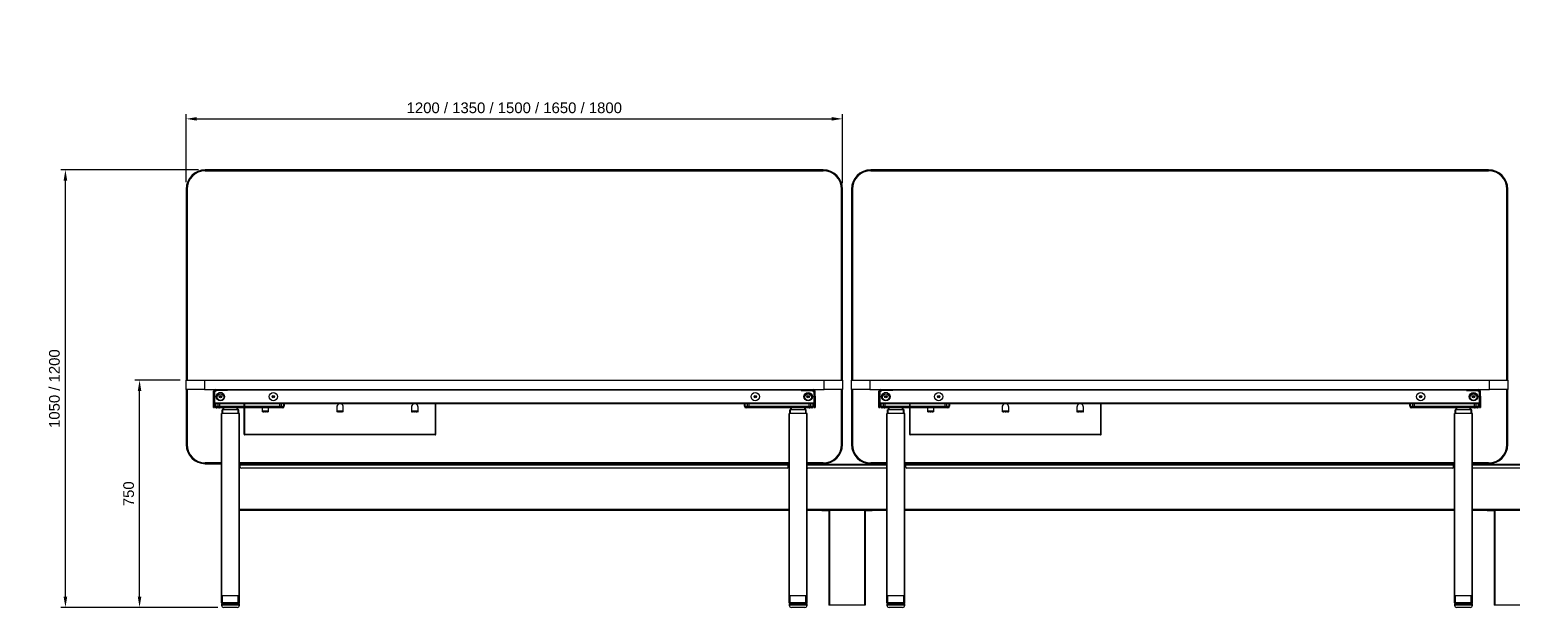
# Model space of a CAD drawing. Header units: millimetres. Extents: x -429 to 16771, y -1239 to 5751.
# Drawn here: x -429 to 3637, y 4166 to 5751 of the extents above; entities that cross this region are included whole.
import ezdxf

# ---------------------------------------------------------------- set-up
doc = ezdxf.new("R2010")
doc.units = ezdxf.units.MM
doc.header["$LTSCALE"] = 100
doc.styles.get("Standard").update_dxf_attribs({"font": 'arial.ttf'})
doc.dimstyles.new('CGJ', dxfattribs={"dimscale": 13, "dimtxt": 2.25, "dimasz": 2.25, "dimexe": 1, "dimexo": 1.25, "dimgap": 1.15, "dimtad": 1, "dimtoh": 1, "dimdec": 1, "dimdsep": 46, "dimtxsty": 'Standard', "dimcen": 0, "dimclrd": 2, "dimclre": 2, "dimclrt": 2, "dimadec": 0, "dimazin": 0, "dimtfac": 1, "dimtdec": 1, "dimtmove": 0, "dimatfit": 0, "dimfxl": 1, "dimtolj": 1, "dimtzin": 0, "dimlwe": -1, "dimarcsym": 2})

# ---------------------------------------------------------------- blocks, each defined once
blk = doc.blocks.new('*D62')
at = {"color": 2, "transparency": 16777216}
for p, q in [((0, 5332.7), (0, 5519.5)), ((1800, 5330.2), (1800, 5519.5))]:
    blk.add_line(p, q, dxfattribs=at)
at = {"color": 2, "lineweight": -2, "transparency": 16777216}
blk.add_line((29.2, 5506.5), (1770.7, 5506.5), dxfattribs=at)
at = {"color": 2, "transparency": 16777216}
for points in [[(29.2, 5511.4), (29.2, 5501.7), (0, 5506.5)], [(1770.7, 5511.4), (1770.7, 5501.7), (1800, 5506.5)]]:
    blk.add_solid(points, dxfattribs=at)
at = {"layer": 'Defpoints', "color": 0, "transparency": 16777216}
for p in [(1800, 5506.5), (0, 5316.5), (1800, 5314)]:
    blk.add_point(p, dxfattribs=at)
at = {"color": 2, "transparency": 16777216, "insert": (900, 5536.6), "char_height": 29.25, "attachment_point": 5}
blk.add_mtext('\\A1;1200 / 1350 / 1500 / 1650 / 1800', dxfattribs=at)
blk = doc.blocks.new('*D64')
at = {"color": 2, "transparency": 16777216}
for p, q in [((-16.3, 4789.5), (-140.8, 4789.5)), ((86.7, 4166.5), (-140.8, 4166.5))]:
    blk.add_line(p, q, dxfattribs=at)
at = {"color": 2, "lineweight": -2, "transparency": 16777216}
blk.add_line((-127.8, 4195.7), (-127.8, 4760.2), dxfattribs=at)
at = {"color": 2, "transparency": 16777216}
for points in [[(-132.7, 4760.2), (-123, 4760.2), (-127.8, 4789.5)], [(-132.7, 4195.7), (-123, 4195.7), (-127.8, 4166.5)]]:
    blk.add_solid(points, dxfattribs=at)
at = {"layer": 'Defpoints', "color": 0, "transparency": 16777216}
for p in [(-127.8, 4789.5), (0, 4789.5), (103, 4166.5)]:
    blk.add_point(p, dxfattribs=at)
at = {"color": 2, "transparency": 16777216, "insert": (-157.7, 4478), "char_height": 29.25, "attachment_point": 5, "rotation": 90}
blk.add_mtext('\\A1;750', dxfattribs=at)
blk = doc.blocks.new('*D67')
at = {"color": 2, "transparency": 16777216}
for p, q in [((33.7, 5366.5), (-344.2, 5366.5)), ((86.7, 4166.5), (-344.2, 4166.5))]:
    blk.add_line(p, q, dxfattribs=at)
at = {"color": 2, "lineweight": -2, "transparency": 16777216}
blk.add_line((-331.2, 4195.7), (-331.2, 5337.2), dxfattribs=at)
at = {"color": 2, "transparency": 16777216}
for points in [[(-336.1, 5337.2), (-326.3, 5337.2), (-331.2, 5366.5)], [(-336.1, 4195.7), (-326.3, 4195.7), (-331.2, 4166.5)]]:
    blk.add_solid(points, dxfattribs=at)
at = {"layer": 'Defpoints', "color": 0, "transparency": 16777216}
for p in [(-331.2, 5366.5), (50, 5366.5), (103, 4166.5)]:
    blk.add_point(p, dxfattribs=at)
at = {"color": 2, "transparency": 16777216, "insert": (-361.3, 4766.5), "char_height": 29.25, "attachment_point": 5, "rotation": 90}
blk.add_mtext('\\A1;1050 / 1200', dxfattribs=at)

msp = doc.modelspace()

# ---------------------------------------------------------------- linework, layer by layer
at = {"color": 7, "linetype": 'Continuous', "lineweight": -3}
for p, q in [((900, 5366.49), (52.5, 5366.49)), ((52.5, 5366.49), (52.5, 5365.42)), ((52.5, 5365.42), (52.5, 5364.99)), ((52.5, 5365.42), (900, 5365.42)), ((52.5, 5364.99), (52.5, 5364.69)), ((52.5, 5364.99), (900, 5364.99)), ((52.5, 5364.69), (900, 5364.69)), ((52.5, 5364.69), (52.5, 5364.49)), ((52.5, 5364.49), (900, 5364.49)), ((52.5, 5364.49), (52.5, 5364.34)), ((52.5, 5364.34), (900, 5364.34)), ((52.5, 5364.34), (52.5, 5363.99)), ((1747.5, 5363.99), (52.5, 5363.99)), ((1747.5, 5366.49), (900, 5366.49)), ((900, 5366.49), (900, 5365.42)), ((900, 5365.42), (900, 5364.99)), ((900, 5365.42), (1747.5, 5365.42)), ((900, 5364.99), (900, 5364.69)), ((900, 5364.99), (1747.5, 5364.99)), ((900, 5364.69), (1747.5, 5364.69)), ((900, 5364.69), (900, 5364.49)), ((900, 5364.49), (1747.5, 5364.49)), ((900, 5364.49), (900, 5364.34)), ((900, 5364.34), (1747.5, 5364.34)), ((900, 5364.34), (900, 5363.99)), ((1747.5, 5366.49), (1747.5, 5365.42)), ((1747.5, 5365.42), (1747.5, 5364.99)), ((1747.5, 5364.99), (1747.5, 5364.69)), ((1747.5, 5364.69), (1747.5, 5364.49)), ((1747.5, 5364.49), (1747.5, 5364.34)), ((1747.5, 5364.34), (1747.5, 5363.99)), ((2725, 5366.49), (1877.5, 5366.49)), ((1877.5, 5366.49), (1877.5, 5365.42)), ((1877.5, 5365.42), (1877.5, 5364.99)), ((1877.5, 5365.42), (2725, 5365.42)), ((1877.5, 5364.99), (1877.5, 5364.69)), ((1877.5, 5364.99), (2725, 5364.99)), ((1877.5, 5364.69), (2725, 5364.69)), ((1877.5, 5364.69), (1877.5, 5364.49)), ((1877.5, 5364.49), (2725, 5364.49)), ((1877.5, 5364.49), (1877.5, 5364.34)), ((1877.5, 5364.34), (2725, 5364.34)), ((1877.5, 5364.34), (1877.5, 5363.99)), ((3572.5, 5363.99), (1877.5, 5363.99)), ((3572.5, 5366.49), (2725, 5366.49)), ((2725, 5366.49), (2725, 5365.42)), ((2725, 5365.42), (2725, 5364.99)), ((2725, 5365.42), (3572.5, 5365.42)), ((2725, 5364.99), (2725, 5364.69)), ((2725, 5364.99), (3572.5, 5364.99)), ((2725, 5364.69), (3572.5, 5364.69)), ((2725, 5364.69), (2725, 5364.49)), ((2725, 5364.49), (3572.5, 5364.49)), ((2725, 5364.49), (2725, 5364.34)), ((2725, 5364.34), (3572.5, 5364.34)), ((2725, 5364.34), (2725, 5363.99)), ((3572.5, 5366.49), (3572.5, 5365.42)), ((3572.5, 5365.42), (3572.5, 5364.99)), ((3572.5, 5364.99), (3572.5, 5364.69)), ((3572.5, 5364.69), (3572.5, 5364.49)), ((3572.5, 5364.49), (3572.5, 5364.34)), ((3572.5, 5364.34), (3572.5, 5363.99)), ((0, 5313.99), (0, 4789.49)), ((0, 5313.99), (1.07, 5313.99)), ((1.07, 5313.99), (1.5, 5313.99)), ((1.07, 4789.49), (1.07, 5313.99)), ((1.5, 5313.99), (1.8, 5313.99)), ((1.5, 4789.49), (1.5, 5313.99)), ((1.8, 5313.99), (2, 5313.99)), ((1.8, 4789.49), (1.8, 5313.99)), ((2, 4789.49), (2, 5313.99)), ((2, 5313.99), (2.15, 5313.99)), ((2.15, 4789.49), (2.15, 5313.99)), ((2.15, 5313.99), (2.5, 5313.99)), ((2.5, 5313.99), (2.5, 4789.49)), ((1797.5, 4789.49), (1797.5, 5313.99)), ((1797.85, 5313.99), (1797.5, 5313.99)), ((1798, 5313.99), (1797.85, 5313.99)), ((1797.85, 5313.99), (1797.85, 4789.49)), ((1798, 5313.99), (1798, 4789.49)), ((1798.2, 5313.99), (1798, 5313.99)), ((1798.5, 5313.99), (1798.2, 5313.99)), ((1798.2, 5313.99), (1798.2, 4789.49)), ((1798.92, 5313.99), (1798.5, 5313.99)), ((1798.5, 5313.99), (1798.5, 4789.49)), ((1798.92, 5313.99), (1798.92, 4789.49)), ((1800, 5313.99), (1798.92, 5313.99)), ((1800, 4789.49), (1800, 5313.99)), ((1825, 5313.99), (1825, 4789.49)), ((1825, 5313.99), (1826.07, 5313.99)), ((1826.07, 5313.99), (1826.5, 5313.99)), ((1826.07, 4789.49), (1826.07, 5313.99)), ((1826.5, 5313.99), (1826.8, 5313.99)), ((1826.5, 4789.49), (1826.5, 5313.99)), ((1826.8, 5313.99), (1827, 5313.99)), ((1826.8, 4789.49), (1826.8, 5313.99)), ((1827, 4789.49), (1827, 5313.99)), ((1827, 5313.99), (1827.15, 5313.99)), ((1827.15, 4789.49), (1827.15, 5313.99)), ((1827.15, 5313.99), (1827.5, 5313.99)), ((1827.5, 5313.99), (1827.5, 4789.49)), ((3622.5, 4789.49), (3622.5, 5313.99)), ((3622.85, 5313.99), (3622.5, 5313.99)), ((3622.85, 5313.99), (3622.85, 4789.49)), ((3623, 5313.99), (3622.85, 5313.99)), ((3623, 5313.99), (3623, 4789.49)), ((3623.2, 5313.99), (3623, 5313.99)), ((3623.5, 5313.99), (3623.2, 5313.99)), ((3623.2, 5313.99), (3623.2, 4789.49)), ((3623.92, 5313.99), (3623.5, 5313.99)), ((3623.5, 5313.99), (3623.5, 4789.49)), ((3623.92, 5313.99), (3623.92, 4789.49)), ((3625, 5313.99), (3623.92, 5313.99)), ((3625, 4789.49), (3625, 5313.99)), ((0, 4764.49), (0, 4789.49)), ((0, 4789.49), (50, 4789.49)), ((0, 4764.49), (0, 4612.99)), ((50, 4764.49), (0, 4764.49)), ((1.07, 4612.99), (1.07, 4764.49)), ((1.5, 4612.99), (1.5, 4764.49)), ((1.8, 4612.99), (1.8, 4764.49)), ((2, 4612.99), (2, 4764.49)), ((2.15, 4612.99), (2.15, 4764.49)), ((2.5, 4764.49), (2.5, 4612.99)), ((50, 4789.49), (50, 4764.49)), ((50, 4789.49), (1750, 4789.49)), ((50, 4764.49), (1750, 4764.49)), ((77.5, 4759.49), (75, 4759.49)), ((75, 4745.4), (75, 4759.49)), ((77.5, 4745.4), (77.5, 4759.49)), ((80.5, 4758.99), (77.5, 4758.99)), ((83, 4761.49), (78, 4756.49)), ((79, 4758.99), (79, 4761.49)), ((79, 4761.49), (80.46, 4761.49)), ((80, 4764.49), (80, 4761.99)), ((80, 4761.99), (103, 4761.99)), ((80.46, 4761.49), (83, 4761.49)), ((80.46, 4761.49), (80.46, 4758.99)), ((113, 4761.49), (83, 4761.49)), ((103, 4761.99), (103, 4764.49)), ((113, 4761.99), (103, 4761.99)), ((113, 4764.49), (113, 4761.99)), ((1687, 4761.99), (113, 4761.99)), ((113, 4761.99), (113, 4761.49)), ((1687, 4761.99), (1687, 4764.49)), ((1697, 4761.99), (1687, 4761.99)), ((1687, 4761.99), (1687, 4761.49)), ((1687, 4761.49), (1717, 4761.49)), ((1697, 4764.49), (1697, 4761.99)), ((1720, 4761.99), (1697, 4761.99)), ((1722, 4756.49), (1717, 4761.49)), ((1717, 4761.49), (1719.53, 4761.49)), ((1719.5, 4758.99), (1722.5, 4758.99)), ((1719.53, 4761.49), (1721, 4761.49)), ((1719.53, 4758.99), (1719.53, 4761.49)), ((1720, 4761.99), (1720, 4764.49)), ((1721, 4761.49), (1721, 4758.99)), ((1725, 4759.49), (1722.5, 4759.49)), ((1722.5, 4745.4), (1722.5, 4759.49)), ((1725, 4745.4), (1725, 4759.49)), ((1750, 4764.49), (1750, 4789.49)), ((1750, 4789.49), (1800, 4789.49)), ((1800, 4764.49), (1750, 4764.49)), ((1797.5, 4612.99), (1797.5, 4764.49)), ((1797.85, 4764.49), (1797.85, 4612.99)), ((1798, 4764.49), (1798, 4612.99)), ((1798.2, 4764.49), (1798.2, 4612.99)), ((1798.5, 4764.49), (1798.5, 4612.99)), ((1798.92, 4764.49), (1798.92, 4612.99)), ((1800, 4789.49), (1800, 4764.49)), ((1800, 4612.99), (1800, 4764.49)), ((1825, 4764.49), (1825, 4789.49)), ((1825, 4789.49), (1875, 4789.49)), ((1825, 4764.49), (1825, 4612.99)), ((1875, 4764.49), (1825, 4764.49)), ((1826.07, 4612.99), (1826.07, 4764.49)), ((1826.5, 4612.99), (1826.5, 4764.49)), ((1826.8, 4612.99), (1826.8, 4764.49)), ((1827, 4612.99), (1827, 4764.49)), ((1827.15, 4612.99), (1827.15, 4764.49)), ((1827.5, 4764.49), (1827.5, 4612.99)), ((1875, 4789.49), (1875, 4764.49)), ((1875, 4789.49), (3575, 4789.49)), ((1875, 4764.49), (3575, 4764.49)), ((1902.5, 4759.49), (1900, 4759.49)), ((1900, 4745.4), (1900, 4759.49)), ((1902.5, 4745.4), (1902.5, 4759.49)), ((1905.5, 4758.99), (1902.5, 4758.99)), ((1908, 4761.49), (1903, 4756.49)), ((1904, 4758.99), (1904, 4761.49)), ((1904, 4761.49), (1905.46, 4761.49)), ((1905, 4764.49), (1905, 4761.99)), ((1905, 4761.99), (1928, 4761.99)), ((1905.46, 4761.49), (1908, 4761.49)), ((1905.46, 4761.49), (1905.46, 4758.99)), ((1938, 4761.49), (1908, 4761.49)), ((1928, 4761.99), (1928, 4764.49)), ((1938, 4761.99), (1928, 4761.99)), ((1938, 4764.49), (1938, 4761.99)), ((1938, 4761.99), (1938, 4761.49)), ((3512, 4761.99), (1938, 4761.99)), ((3512, 4761.99), (3512, 4764.49)), ((3522, 4761.99), (3512, 4761.99)), ((3512, 4761.99), (3512, 4761.49)), ((3512, 4761.49), (3542, 4761.49)), ((3522, 4764.49), (3522, 4761.99)), ((3545, 4761.99), (3522, 4761.99)), ((3547, 4756.49), (3542, 4761.49)), ((3542, 4761.49), (3544.53, 4761.49)), ((3544.5, 4758.99), (3547.5, 4758.99)), ((3544.53, 4761.49), (3546, 4761.49)), ((3544.53, 4758.99), (3544.53, 4761.49)), ((3545, 4761.99), (3545, 4764.49)), ((3546, 4761.49), (3546, 4758.99)), ((3550, 4759.49), (3547.5, 4759.49)), ((3547.5, 4745.4), (3547.5, 4759.49)), ((3550, 4745.4), (3550, 4759.49)), ((3575, 4764.49), (3575, 4789.49)), ((3575, 4789.49), (3625, 4789.49)), ((3625, 4764.49), (3575, 4764.49)), ((3622.5, 4612.99), (3622.5, 4764.49)), ((3622.85, 4764.49), (3622.85, 4612.99)), ((3623, 4764.49), (3623, 4612.99)), ((3623.2, 4764.49), (3623.2, 4612.99)), ((3623.5, 4764.49), (3623.5, 4612.99)), ((3623.92, 4764.49), (3623.92, 4612.99)), ((3625, 4789.49), (3625, 4764.49)), ((3625, 4612.99), (3625, 4764.49)), ((75, 4745.4), (77.5, 4745.4)), ((75, 4735.47), (75, 4745.4)), ((77.5, 4735.47), (75, 4735.47)), ((75, 4714.56), (75, 4735.47)), ((78, 4754.99), (77.5, 4754.99)), ((77.5, 4745.4), (77.5, 4735.47)), ((77.5, 4735.47), (77.5, 4714.56)), ((78, 4730.99), (77.5, 4730.99)), ((78, 4726.99), (77.5, 4726.99)), ((78, 4756.49), (78, 4726.99)), ((1722, 4726.99), (78, 4726.99)), ((78, 4726.99), (78, 4724.49)), ((1722, 4724.49), (78, 4724.49)), ((79, 4718.49), (79, 4724.49)), ((79, 4718.49), (80.46, 4718.49)), ((80.46, 4724.49), (80.46, 4718.49)), ((80.46, 4718.49), (87.53, 4718.49)), ((87.53, 4718.49), (87.53, 4724.49)), ((87.53, 4718.49), (91.07, 4718.49)), ((98.69, 4754.99), (89.31, 4754.99)), ((91.07, 4746.41), (91.07, 4742.58)), ((91.07, 4724.49), (91.07, 4718.49)), ((91.07, 4718.49), (256.93, 4718.49)), ((91.07, 4718.49), (91.07, 4713.49)), ((159.5, 4641.09), (159.5, 4724.49)), ((160.3, 4641.09), (160.3, 4724.49)), ((160.5, 4641.09), (160.5, 4724.49)), ((256.93, 4718.49), (256.93, 4724.49)), ((256.93, 4718.49), (260.46, 4718.49)), ((256.93, 4718.49), (256.93, 4713.49)), ((260.46, 4724.49), (260.46, 4718.49)), ((260.46, 4718.49), (267.53, 4718.49)), ((267.53, 4718.49), (267.53, 4724.49)), ((267.53, 4718.49), (269, 4718.49)), ((269, 4724.49), (269, 4718.49)), ((683.5, 4641.09), (683.5, 4724.49)), ((683.7, 4641.09), (683.7, 4724.49)), ((684.5, 4641.09), (684.5, 4724.49)), ((1531, 4718.49), (1531, 4724.49)), ((1531, 4718.49), (1532.46, 4718.49)), ((1532.46, 4724.49), (1532.46, 4718.49)), ((1532.46, 4718.49), (1539.53, 4718.49)), ((1539.53, 4718.49), (1539.53, 4724.49)), ((1539.53, 4718.49), (1543.07, 4718.49)), ((1543.07, 4724.49), (1543.07, 4718.49)), ((1543.07, 4713.49), (1543.07, 4718.49)), ((1543.07, 4718.49), (1708.93, 4718.49)), ((1701.31, 4754.99), (1710.69, 4754.99)), ((1708.93, 4742.58), (1708.93, 4746.41)), ((1708.93, 4718.49), (1708.93, 4724.49)), ((1708.93, 4718.49), (1712.46, 4718.49)), ((1708.93, 4713.49), (1708.93, 4718.49)), ((1712.46, 4724.49), (1712.46, 4718.49)), ((1712.46, 4718.49), (1719.53, 4718.49)), ((1719.53, 4718.49), (1719.53, 4724.49)), ((1719.53, 4718.49), (1721, 4718.49)), ((1721, 4724.49), (1721, 4718.49)), ((1722, 4756.49), (1722, 4726.99)), ((1722, 4754.99), (1722.5, 4754.99)), ((1722, 4730.99), (1722.5, 4730.99)), ((1722, 4726.99), (1722.5, 4726.99)), ((1722, 4726.99), (1722, 4724.49)), ((1722.5, 4745.4), (1725, 4745.4)), ((1722.5, 4735.47), (1722.5, 4745.4)), ((1725, 4735.47), (1722.5, 4735.47)), ((1722.5, 4714.56), (1722.5, 4735.47)), ((1725, 4745.4), (1725, 4735.47)), ((1725, 4735.47), (1725, 4714.56)), ((1900, 4745.4), (1902.5, 4745.4)), ((1900, 4735.47), (1900, 4745.4)), ((1902.5, 4735.47), (1900, 4735.47)), ((1900, 4714.56), (1900, 4735.47)), ((1903, 4754.99), (1902.5, 4754.99)), ((1902.5, 4745.4), (1902.5, 4735.47)), ((1902.5, 4735.47), (1902.5, 4714.56)), ((1903, 4730.99), (1902.5, 4730.99)), ((1903, 4726.99), (1902.5, 4726.99)), ((1903, 4756.49), (1903, 4726.99)), ((3547, 4726.99), (1903, 4726.99)), ((1903, 4726.99), (1903, 4724.49)), ((3547, 4724.49), (1903, 4724.49)), ((1904, 4718.49), (1904, 4724.49)), ((1904, 4718.49), (1905.46, 4718.49)), ((1905.46, 4724.49), (1905.46, 4718.49)), ((1905.46, 4718.49), (1912.53, 4718.49)), ((1912.53, 4718.49), (1912.53, 4724.49)), ((1912.53, 4718.49), (1916.07, 4718.49)), ((1923.69, 4754.99), (1914.31, 4754.99)), ((1916.07, 4746.41), (1916.07, 4742.58)), ((1916.07, 4724.49), (1916.07, 4718.49)), ((1916.07, 4718.49), (2081.93, 4718.49)), ((1916.07, 4718.49), (1916.07, 4713.49)), ((1984.5, 4641.09), (1984.5, 4724.49)), ((1985.3, 4641.09), (1985.3, 4724.49)), ((1985.5, 4641.09), (1985.5, 4724.49)), ((2081.93, 4718.49), (2081.93, 4724.49)), ((2081.93, 4718.49), (2085.46, 4718.49)), ((2081.93, 4718.49), (2081.93, 4713.49)), ((2085.46, 4724.49), (2085.46, 4718.49)), ((2085.46, 4718.49), (2092.53, 4718.49)), ((2092.53, 4718.49), (2092.53, 4724.49)), ((2092.53, 4718.49), (2094, 4718.49)), ((2094, 4724.49), (2094, 4718.49)), ((2508.5, 4641.09), (2508.5, 4724.49)), ((2508.7, 4641.09), (2508.7, 4724.49)), ((2509.5, 4641.09), (2509.5, 4724.49)), ((3356, 4718.49), (3356, 4724.49)), ((3356, 4718.49), (3357.46, 4718.49)), ((3357.46, 4724.49), (3357.46, 4718.49)), ((3357.46, 4718.49), (3364.53, 4718.49)), ((3364.53, 4718.49), (3364.53, 4724.49)), ((3364.53, 4718.49), (3368.07, 4718.49)), ((3368.07, 4724.49), (3368.07, 4718.49)), ((3368.07, 4713.49), (3368.07, 4718.49)), ((3368.07, 4718.49), (3533.93, 4718.49)), ((3526.31, 4754.99), (3535.69, 4754.99)), ((3533.93, 4742.58), (3533.93, 4746.41)), ((3533.93, 4718.49), (3533.93, 4724.49)), ((3533.93, 4718.49), (3537.46, 4718.49)), ((3533.93, 4713.49), (3533.93, 4718.49)), ((3537.46, 4724.49), (3537.46, 4718.49)), ((3537.46, 4718.49), (3544.53, 4718.49)), ((3544.53, 4718.49), (3544.53, 4724.49)), ((3544.53, 4718.49), (3546, 4718.49)), ((3546, 4724.49), (3546, 4718.49)), ((3547, 4756.49), (3547, 4726.99)), ((3547, 4754.99), (3547.5, 4754.99)), ((3547, 4730.99), (3547.5, 4730.99)), ((3547, 4726.99), (3547.5, 4726.99)), ((3547, 4726.99), (3547, 4724.49)), ((3547.5, 4745.4), (3550, 4745.4)), ((3547.5, 4735.47), (3547.5, 4745.4)), ((3550, 4735.47), (3547.5, 4735.47)), ((3547.5, 4714.56), (3547.5, 4735.47)), ((3550, 4745.4), (3550, 4735.47)), ((3550, 4735.47), (3550, 4714.56)), ((75, 4714.56), (77.5, 4714.56)), ((75, 4714.49), (75, 4714.56)), ((77.5, 4714.49), (75, 4714.49)), ((77.5, 4714.56), (77.5, 4714.49)), ((91.07, 4713.49), (84, 4713.49)), ((256.93, 4713.49), (91.07, 4713.49)), ((96.5, 4198.49), (96.5, 4698.49)), ((98, 4698.49), (96.5, 4698.49)), ((98, 4198.49), (98, 4698.49)), ((145, 4698.49), (98, 4698.49)), ((99, 4698.49), (99, 4708.49)), ((100.5, 4708.49), (99, 4708.49)), ((100.5, 4698.49), (100.5, 4708.49)), ((142.5, 4708.49), (100.5, 4708.49)), ((101.5, 4708.49), (101.5, 4713.49)), ((103, 4708.49), (103, 4713.49)), ((140, 4708.49), (140, 4713.49)), ((141.5, 4708.49), (141.5, 4713.49)), ((142.5, 4698.49), (142.5, 4708.49)), ((144, 4708.49), (142.5, 4708.49)), ((144, 4698.49), (144, 4708.49)), ((145, 4198.49), (145, 4698.49)), ((146.5, 4698.49), (145, 4698.49)), ((146.5, 4198.49), (146.5, 4698.49)), ((208, 4713.49), (208, 4702.99)), ((208, 4705.59), (226, 4705.59)), ((208, 4704.59), (208.5, 4704.59)), ((208, 4702.99), (208.5, 4702.99)), ((211, 4704.59), (208.5, 4704.59)), ((208.5, 4704.59), (208.5, 4702.99)), ((211, 4702.99), (208.5, 4702.99)), ((211, 4702.99), (211, 4704.59)), ((213, 4704.59), (211, 4704.59)), ((211, 4703.79), (213, 4703.79)), ((211, 4702.99), (213, 4702.99)), ((213, 4704.59), (213, 4702.99)), ((216, 4704.59), (213, 4704.59)), ((216, 4702.99), (213, 4702.99)), ((216, 4702.99), (216, 4704.59)), ((218, 4704.59), (216, 4704.59)), ((216, 4703.79), (218, 4703.79)), ((216, 4702.99), (218, 4702.99)), ((218, 4704.59), (218, 4702.99)), ((221, 4704.59), (218, 4704.59)), ((221, 4702.99), (218, 4702.99)), ((221, 4702.99), (221, 4704.59)), ((223, 4704.59), (221, 4704.59)), ((221, 4703.79), (223, 4703.79)), ((221, 4702.99), (223, 4702.99)), ((225.5, 4704.59), (223, 4704.59)), ((223, 4704.59), (223, 4702.99)), ((225.5, 4702.99), (223, 4702.99)), ((225.5, 4704.59), (226, 4704.59)), ((225.5, 4702.99), (225.5, 4704.59)), ((225.5, 4702.99), (226, 4702.99)), ((226, 4702.99), (226, 4713.49)), ((264, 4713.49), (256.93, 4713.49)), ((413, 4715.99), (413, 4702.99)), ((413, 4705.59), (431, 4705.59)), ((413, 4704.59), (413.5, 4704.59)), ((413, 4702.99), (413.5, 4702.99)), ((416, 4704.59), (413.5, 4704.59)), ((413.5, 4704.59), (413.5, 4702.99)), ((416, 4702.99), (413.5, 4702.99)), ((416, 4702.99), (416, 4704.59)), ((418, 4704.59), (416, 4704.59)), ((416, 4703.79), (418, 4703.79)), ((416, 4702.99), (418, 4702.99)), ((418, 4704.59), (418, 4702.99)), ((421, 4704.59), (418, 4704.59)), ((421, 4702.99), (418, 4702.99)), ((421, 4702.99), (421, 4704.59)), ((423, 4704.59), (421, 4704.59)), ((421, 4703.79), (423, 4703.79)), ((421, 4702.99), (423, 4702.99)), ((423, 4704.59), (423, 4702.99)), ((426, 4704.59), (423, 4704.59)), ((426, 4702.99), (423, 4702.99)), ((426, 4702.99), (426, 4704.59)), ((428, 4704.59), (426, 4704.59)), ((426, 4703.79), (428, 4703.79)), ((426, 4702.99), (428, 4702.99)), ((428, 4704.59), (428, 4702.99)), ((430.5, 4704.59), (428, 4704.59)), ((430.5, 4702.99), (428, 4702.99)), ((430.5, 4704.59), (431, 4704.59)), ((430.5, 4702.99), (430.5, 4704.59)), ((430.5, 4702.99), (431, 4702.99)), ((431, 4702.99), (431, 4715.99)), ((618, 4715.99), (618, 4702.99)), ((618, 4705.59), (636, 4705.59)), ((618, 4704.59), (618.5, 4704.59)), ((618, 4702.99), (618.5, 4702.99)), ((621, 4704.59), (618.5, 4704.59)), ((618.5, 4704.59), (618.5, 4702.99)), ((621, 4702.99), (618.5, 4702.99)), ((621, 4702.99), (621, 4704.59)), ((623, 4704.59), (621, 4704.59)), ((621, 4703.79), (623, 4703.79)), ((621, 4702.99), (623, 4702.99)), ((623, 4704.59), (623, 4702.99)), ((626, 4704.59), (623, 4704.59)), ((626, 4702.99), (623, 4702.99)), ((626, 4702.99), (626, 4704.59)), ((628, 4704.59), (626, 4704.59)), ((626, 4703.79), (628, 4703.79)), ((626, 4702.99), (628, 4702.99)), ((628, 4704.59), (628, 4702.99)), ((631, 4704.59), (628, 4704.59)), ((631, 4702.99), (628, 4702.99)), ((631, 4702.99), (631, 4704.59)), ((633, 4704.59), (631, 4704.59)), ((631, 4703.79), (633, 4703.79)), ((631, 4702.99), (633, 4702.99)), ((633, 4704.59), (633, 4702.99)), ((635.5, 4704.59), (633, 4704.59)), ((635.5, 4702.99), (633, 4702.99)), ((635.5, 4704.59), (636, 4704.59)), ((635.5, 4702.99), (635.5, 4704.59)), ((635.5, 4702.99), (636, 4702.99)), ((636, 4702.99), (636, 4715.99)), ((1543.07, 4713.49), (1536, 4713.49)), ((1708.93, 4713.49), (1543.07, 4713.49)), ((1653.5, 4198.49), (1653.5, 4698.49)), ((1655, 4698.49), (1653.5, 4698.49)), ((1655, 4198.49), (1655, 4698.49)), ((1702, 4698.49), (1655, 4698.49)), ((1656, 4698.49), (1656, 4708.49)), ((1657.5, 4708.49), (1656, 4708.49)), ((1657.5, 4698.49), (1657.5, 4708.49)), ((1699.5, 4708.49), (1657.5, 4708.49)), ((1658.5, 4708.49), (1658.5, 4713.49)), ((1660, 4708.49), (1660, 4713.49)), ((1697, 4708.49), (1697, 4713.49)), ((1698.5, 4708.49), (1698.5, 4713.49)), ((1699.5, 4698.49), (1699.5, 4708.49)), ((1701, 4708.49), (1699.5, 4708.49)), ((1701, 4698.49), (1701, 4708.49)), ((1702, 4198.49), (1702, 4698.49)), ((1703.5, 4698.49), (1702, 4698.49)), ((1703.5, 4198.49), (1703.5, 4698.49)), ((1716, 4713.49), (1708.93, 4713.49)), ((1722.5, 4714.56), (1725, 4714.56)), ((1722.5, 4714.49), (1722.5, 4714.56)), ((1725, 4714.49), (1722.5, 4714.49)), ((1725, 4714.56), (1725, 4714.49)), ((1900, 4714.56), (1902.5, 4714.56)), ((1900, 4714.49), (1900, 4714.56)), ((1902.5, 4714.49), (1900, 4714.49)), ((1902.5, 4714.56), (1902.5, 4714.49)), ((1916.07, 4713.49), (1909, 4713.49)), ((2081.93, 4713.49), (1916.07, 4713.49)), ((1921.5, 4198.49), (1921.5, 4698.49)), ((1923, 4698.49), (1921.5, 4698.49)), ((1923, 4198.49), (1923, 4698.49)), ((1970, 4698.49), (1923, 4698.49)), ((1924, 4698.49), (1924, 4708.49)), ((1925.5, 4708.49), (1924, 4708.49)), ((1925.5, 4698.49), (1925.5, 4708.49)), ((1967.5, 4708.49), (1925.5, 4708.49)), ((1926.5, 4708.49), (1926.5, 4713.49)), ((1928, 4708.49), (1928, 4713.49)), ((1965, 4708.49), (1965, 4713.49)), ((1966.5, 4708.49), (1966.5, 4713.49)), ((1967.5, 4698.49), (1967.5, 4708.49)), ((1969, 4708.49), (1967.5, 4708.49)), ((1969, 4698.49), (1969, 4708.49)), ((1970, 4198.49), (1970, 4698.49)), ((1971.5, 4698.49), (1970, 4698.49)), ((1971.5, 4198.49), (1971.5, 4698.49)), ((2033, 4713.49), (2033, 4702.99)), ((2033, 4705.59), (2051, 4705.59)), ((2033, 4704.59), (2033.5, 4704.59)), ((2033, 4702.99), (2033.5, 4702.99)), ((2036, 4704.59), (2033.5, 4704.59)), ((2033.5, 4704.59), (2033.5, 4702.99)), ((2036, 4702.99), (2033.5, 4702.99)), ((2036, 4702.99), (2036, 4704.59)), ((2038, 4704.59), (2036, 4704.59)), ((2036, 4703.79), (2038, 4703.79)), ((2036, 4702.99), (2038, 4702.99)), ((2038, 4704.59), (2038, 4702.99)), ((2041, 4704.59), (2038, 4704.59)), ((2041, 4702.99), (2038, 4702.99)), ((2041, 4702.99), (2041, 4704.59)), ((2043, 4704.59), (2041, 4704.59)), ((2041, 4703.79), (2043, 4703.79)), ((2041, 4702.99), (2043, 4702.99)), ((2046, 4704.59), (2043, 4704.59)), ((2043, 4704.59), (2043, 4702.99)), ((2046, 4702.99), (2043, 4702.99)), ((2046, 4702.99), (2046, 4704.59)), ((2048, 4704.59), (2046, 4704.59)), ((2046, 4703.79), (2048, 4703.79)), ((2046, 4702.99), (2048, 4702.99)), ((2048, 4704.59), (2048, 4702.99)), ((2050.5, 4704.59), (2048, 4704.59)), ((2050.5, 4702.99), (2048, 4702.99)), ((2050.5, 4704.59), (2051, 4704.59)), ((2050.5, 4702.99), (2050.5, 4704.59)), ((2050.5, 4702.99), (2051, 4702.99)), ((2051, 4702.99), (2051, 4713.49)), ((2089, 4713.49), (2081.93, 4713.49)), ((2238, 4715.99), (2238, 4702.99)), ((2238, 4705.59), (2256, 4705.59)), ((2238, 4704.59), (2238.5, 4704.59)), ((2238, 4702.99), (2238.5, 4702.99)), ((2241, 4704.59), (2238.5, 4704.59)), ((2238.5, 4704.59), (2238.5, 4702.99)), ((2241, 4702.99), (2238.5, 4702.99)), ((2241, 4702.99), (2241, 4704.59)), ((2243, 4704.59), (2241, 4704.59)), ((2241, 4703.79), (2243, 4703.79)), ((2241, 4702.99), (2243, 4702.99)), ((2246, 4704.59), (2243, 4704.59)), ((2243, 4704.59), (2243, 4702.99)), ((2246, 4702.99), (2243, 4702.99)), ((2246, 4702.99), (2246, 4704.59)), ((2248, 4704.59), (2246, 4704.59)), ((2246, 4703.79), (2248, 4703.79)), ((2246, 4702.99), (2248, 4702.99)), ((2248, 4704.59), (2248, 4702.99)), ((2251, 4704.59), (2248, 4704.59)), ((2251, 4702.99), (2248, 4702.99)), ((2251, 4702.99), (2251, 4704.59)), ((2253, 4704.59), (2251, 4704.59)), ((2251, 4703.79), (2253, 4703.79)), ((2251, 4702.99), (2253, 4702.99)), ((2253, 4704.59), (2253, 4702.99)), ((2255.5, 4704.59), (2253, 4704.59)), ((2255.5, 4702.99), (2253, 4702.99)), ((2255.5, 4704.59), (2256, 4704.59)), ((2255.5, 4702.99), (2255.5, 4704.59)), ((2255.5, 4702.99), (2256, 4702.99)), ((2256, 4702.99), (2256, 4715.99)), ((2443, 4715.99), (2443, 4702.99)), ((2443, 4705.59), (2461, 4705.59)), ((2443, 4704.59), (2443.5, 4704.59)), ((2443, 4702.99), (2443.5, 4702.99)), ((2446, 4704.59), (2443.5, 4704.59)), ((2443.5, 4704.59), (2443.5, 4702.99)), ((2446, 4702.99), (2443.5, 4702.99)), ((2446, 4702.99), (2446, 4704.59)), ((2448, 4704.59), (2446, 4704.59)), ((2446, 4703.79), (2448, 4703.79)), ((2446, 4702.99), (2448, 4702.99)), ((2451, 4704.59), (2448, 4704.59)), ((2448, 4704.59), (2448, 4702.99)), ((2451, 4702.99), (2448, 4702.99)), ((2451, 4702.99), (2451, 4704.59)), ((2453, 4704.59), (2451, 4704.59)), ((2451, 4703.79), (2453, 4703.79)), ((2451, 4702.99), (2453, 4702.99)), ((2453, 4704.59), (2453, 4702.99)), ((2456, 4704.59), (2453, 4704.59)), ((2456, 4702.99), (2453, 4702.99)), ((2456, 4702.99), (2456, 4704.59)), ((2458, 4704.59), (2456, 4704.59)), ((2456, 4703.79), (2458, 4703.79)), ((2456, 4702.99), (2458, 4702.99)), ((2460.5, 4704.59), (2458, 4704.59)), ((2458, 4704.59), (2458, 4702.99)), ((2460.5, 4702.99), (2458, 4702.99)), ((2460.5, 4704.59), (2461, 4704.59)), ((2460.5, 4702.99), (2460.5, 4704.59)), ((2460.5, 4702.99), (2461, 4702.99)), ((2461, 4702.99), (2461, 4715.99)), ((3368.07, 4713.49), (3361, 4713.49)), ((3533.93, 4713.49), (3368.07, 4713.49)), ((3478.5, 4198.49), (3478.5, 4698.49)), ((3480, 4698.49), (3478.5, 4698.49)), ((3480, 4198.49), (3480, 4698.49)), ((3527, 4698.49), (3480, 4698.49)), ((3481, 4698.49), (3481, 4708.49)), ((3482.5, 4708.49), (3481, 4708.49)), ((3482.5, 4698.49), (3482.5, 4708.49)), ((3524.5, 4708.49), (3482.5, 4708.49)), ((3483.5, 4708.49), (3483.5, 4713.49)), ((3485, 4708.49), (3485, 4713.49)), ((3522, 4708.49), (3522, 4713.49)), ((3523.5, 4708.49), (3523.5, 4713.49)), ((3524.5, 4698.49), (3524.5, 4708.49)), ((3526, 4708.49), (3524.5, 4708.49)), ((3526, 4698.49), (3526, 4708.49)), ((3527, 4198.49), (3527, 4698.49)), ((3528.5, 4698.49), (3527, 4698.49)), ((3528.5, 4198.49), (3528.5, 4698.49)), ((3541, 4713.49), (3533.93, 4713.49)), ((3547.5, 4714.56), (3550, 4714.56)), ((3547.5, 4714.49), (3547.5, 4714.56)), ((3550, 4714.49), (3547.5, 4714.49)), ((3550, 4714.56), (3550, 4714.49)), ((159.5, 4641.09), (160.3, 4641.09)), ((161.1, 4641.09), (160.5, 4641.09)), ((161.1, 4641.09), (161.1, 4639.49)), ((682.9, 4641.09), (161.1, 4641.09)), ((682.9, 4639.49), (161.1, 4639.49)), ((682.9, 4639.49), (682.9, 4641.09)), ((683.5, 4641.09), (682.9, 4641.09)), ((684.5, 4641.09), (683.7, 4641.09)), ((1984.5, 4641.09), (1985.3, 4641.09)), ((1986.1, 4641.09), (1985.5, 4641.09)), ((2507.9, 4641.09), (1986.1, 4641.09)), ((1986.1, 4641.09), (1986.1, 4639.49)), ((2507.9, 4639.49), (1986.1, 4639.49)), ((2507.9, 4639.49), (2507.9, 4641.09)), ((2508.5, 4641.09), (2507.9, 4641.09)), ((2509.5, 4641.09), (2508.7, 4641.09)), ((0, 4612.99), (1.07, 4612.99)), ((1.07, 4612.99), (1.5, 4612.99)), ((1.5, 4612.99), (1.8, 4612.99)), ((1.8, 4612.99), (2, 4612.99)), ((2, 4612.99), (2.15, 4612.99)), ((2.15, 4612.99), (2.5, 4612.99)), ((1797.85, 4612.99), (1797.5, 4612.99)), ((1798, 4612.99), (1797.85, 4612.99)), ((1798.2, 4612.99), (1798, 4612.99)), ((1798.5, 4612.99), (1798.2, 4612.99)), ((1798.92, 4612.99), (1798.5, 4612.99)), ((1800, 4612.99), (1798.92, 4612.99)), ((1825, 4612.99), (1826.07, 4612.99)), ((1826.07, 4612.99), (1826.5, 4612.99)), ((1826.5, 4612.99), (1826.8, 4612.99)), ((1826.8, 4612.99), (1827, 4612.99)), ((1827, 4612.99), (1827.15, 4612.99)), ((1827.15, 4612.99), (1827.5, 4612.99)), ((3622.85, 4612.99), (3622.5, 4612.99)), ((3623, 4612.99), (3622.85, 4612.99)), ((3623.2, 4612.99), (3623, 4612.99)), ((3623.5, 4612.99), (3623.2, 4612.99)), ((3623.92, 4612.99), (3623.5, 4612.99)), ((3625, 4612.99), (3623.92, 4612.99)), ((52.5, 4562.99), (96.5, 4562.99)), ((52.5, 4562.64), (52.5, 4562.99)), ((96.5, 4562.64), (52.5, 4562.64)), ((52.5, 4562.49), (52.5, 4562.64)), ((96.5, 4562.49), (52.5, 4562.49)), ((52.5, 4562.29), (52.5, 4562.49)), ((52.5, 4561.99), (52.5, 4562.29)), ((96.5, 4562.29), (52.5, 4562.29)), ((52.5, 4561.57), (52.5, 4561.99)), ((96.5, 4561.99), (52.5, 4561.99)), ((96.5, 4561.57), (52.5, 4561.57)), ((52.5, 4560.49), (52.5, 4561.57)), ((52.5, 4560.49), (96.5, 4560.49)), ((146.5, 4562.99), (1653.5, 4562.99)), ((1653.5, 4562.64), (146.5, 4562.64)), ((1653.5, 4562.49), (146.5, 4562.49)), ((1653.5, 4562.29), (146.5, 4562.29)), ((1653.5, 4561.99), (146.5, 4561.99)), ((1653.5, 4561.57), (146.5, 4561.57)), ((146.5, 4560.49), (1653.5, 4560.49)), ((148.5, 4557.49), (146.5, 4557.49)), ((148.5, 4555.49), (146.5, 4555.49)), ((1651.5, 4558.49), (148.5, 4558.49)), ((148.5, 4556.49), (148.5, 4558.49)), ((148.5, 4551.49), (148.5, 4556.49)), ((1651.5, 4556.49), (148.5, 4556.49)), ((1651.5, 4556.49), (1651.5, 4558.49)), ((1653.5, 4557.49), (1651.5, 4557.49)), ((1651.5, 4551.49), (1651.5, 4556.49)), ((1653.5, 4555.49), (1651.5, 4555.49)), ((1703.5, 4562.99), (1747.5, 4562.99)), ((1747.5, 4562.64), (1703.5, 4562.64)), ((1747.5, 4562.49), (1703.5, 4562.49)), ((1747.5, 4562.29), (1703.5, 4562.29)), ((1747.5, 4561.99), (1703.5, 4561.99)), ((1747.5, 4561.57), (1703.5, 4561.57)), ((1703.5, 4560.49), (1747.5, 4560.49)), ((1921.5, 4558.49), (1703.5, 4558.49)), ((1921.5, 4556.49), (1703.5, 4556.49)), ((1747.5, 4562.64), (1747.5, 4562.99)), ((1747.5, 4562.49), (1747.5, 4562.64)), ((1747.5, 4562.29), (1747.5, 4562.49)), ((1747.5, 4561.99), (1747.5, 4562.29)), ((1747.5, 4561.57), (1747.5, 4561.99)), ((1747.5, 4560.49), (1747.5, 4561.57)), ((1877.5, 4562.99), (1921.5, 4562.99)), ((1877.5, 4562.64), (1877.5, 4562.99)), ((1877.5, 4562.49), (1877.5, 4562.64)), ((1921.5, 4562.64), (1877.5, 4562.64)), ((1921.5, 4562.49), (1877.5, 4562.49)), ((1877.5, 4562.29), (1877.5, 4562.49)), ((1877.5, 4561.99), (1877.5, 4562.29)), ((1921.5, 4562.29), (1877.5, 4562.29)), ((1877.5, 4561.57), (1877.5, 4561.99)), ((1921.5, 4561.99), (1877.5, 4561.99)), ((1921.5, 4561.57), (1877.5, 4561.57)), ((1877.5, 4560.49), (1877.5, 4561.57)), ((1877.5, 4560.49), (1921.5, 4560.49)), ((1971.5, 4562.99), (3478.5, 4562.99)), ((3478.5, 4562.64), (1971.5, 4562.64)), ((3478.5, 4562.49), (1971.5, 4562.49)), ((3478.5, 4562.29), (1971.5, 4562.29)), ((3478.5, 4561.99), (1971.5, 4561.99)), ((3478.5, 4561.57), (1971.5, 4561.57)), ((1971.5, 4560.49), (3478.5, 4560.49)), ((1973.5, 4557.49), (1971.5, 4557.49)), ((1973.5, 4555.49), (1971.5, 4555.49)), ((3476.5, 4558.49), (1973.5, 4558.49)), ((1973.5, 4556.49), (1973.5, 4558.49)), ((3476.5, 4556.49), (1973.5, 4556.49)), ((1973.5, 4551.49), (1973.5, 4556.49)), ((3476.5, 4556.49), (3476.5, 4558.49)), ((3478.5, 4557.49), (3476.5, 4557.49)), ((3476.5, 4551.49), (3476.5, 4556.49)), ((3478.5, 4555.49), (3476.5, 4555.49)), ((3528.5, 4562.99), (3572.5, 4562.99)), ((3572.5, 4562.64), (3528.5, 4562.64)), ((3572.5, 4562.49), (3528.5, 4562.49)), ((3572.5, 4562.29), (3528.5, 4562.29)), ((3572.5, 4561.99), (3528.5, 4561.99)), ((3572.5, 4561.57), (3528.5, 4561.57)), ((3528.5, 4560.49), (3572.5, 4560.49)), ((3746.5, 4558.49), (3528.5, 4558.49)), ((3746.5, 4556.49), (3528.5, 4556.49)), ((3572.5, 4562.64), (3572.5, 4562.99)), ((3572.5, 4562.49), (3572.5, 4562.64)), ((3572.5, 4562.29), (3572.5, 4562.49)), ((3572.5, 4561.99), (3572.5, 4562.29)), ((3572.5, 4561.57), (3572.5, 4561.99)), ((3572.5, 4560.49), (3572.5, 4561.57)), ((1648.5, 4548.49), (151.5, 4548.49)), ((1920, 4548.49), (1705, 4548.49)), ((3473.5, 4548.49), (1976.5, 4548.49)), ((3745, 4548.49), (3530, 4548.49)), ((1653.5, 4434.49), (146.5, 4434.49)), ((1921.5, 4434.49), (1703.5, 4434.49)), ((3478.5, 4434.49), (1971.5, 4434.49)), ((3746.5, 4434.49), (3528.5, 4434.49)), ((1653.5, 4432.49), (146.5, 4432.49)), ((1921.5, 4432.49), (1703.5, 4432.49)), ((1743.3, 4431.69), (1743.3, 4432.49)), ((1746.3, 4431.69), (1743.3, 4431.69)), ((1746.3, 4432.49), (1746.3, 4431.69)), ((1761.7, 4431.69), (1746.3, 4431.69)), ((1761.7, 4431.69), (1761.7, 4432.49)), ((1762.5, 4430.89), (1762.5, 4172.49)), ((1764.1, 4430.89), (1762.5, 4430.89)), ((1764.1, 4432.49), (1764.1, 4430.89)), ((1764.1, 4430.89), (1764.1, 4172.49)), ((1860.9, 4432.49), (1860.9, 4430.89)), ((1860.9, 4430.89), (1860.9, 4172.49)), ((1862.5, 4430.89), (1860.9, 4430.89)), ((1862.5, 4430.89), (1862.5, 4172.49)), ((1863.3, 4431.69), (1863.3, 4432.49)), ((1878.7, 4431.69), (1863.3, 4431.69)), ((1878.7, 4431.69), (1878.7, 4432.49)), ((1881.7, 4431.69), (1878.7, 4431.69)), ((1881.7, 4432.49), (1881.7, 4431.69)), ((3478.5, 4432.49), (1971.5, 4432.49)), ((3746.5, 4432.49), (3528.5, 4432.49)), ((3568.3, 4431.69), (3568.3, 4432.49)), ((3571.3, 4431.69), (3568.3, 4431.69)), ((3571.3, 4432.49), (3571.3, 4431.69)), ((3586.7, 4431.69), (3571.3, 4431.69)), ((3586.7, 4431.69), (3586.7, 4432.49)), ((3587.5, 4430.89), (3587.5, 4172.49)), ((3589.1, 4430.89), (3587.5, 4430.89)), ((3589.1, 4432.49), (3589.1, 4430.89)), ((3589.1, 4430.89), (3589.1, 4172.49)), ((96.5, 4178.49), (96.5, 4198.49)), ((98, 4198.49), (96.5, 4198.49)), ((145, 4198.49), (98, 4198.49)), ((100, 4178.49), (100, 4198.49)), ((143, 4198.49), (100, 4198.49)), ((143, 4178.49), (143, 4198.49)), ((146.5, 4198.49), (145, 4198.49)), ((146.5, 4178.49), (146.5, 4198.49)), ((1655, 4198.49), (1653.5, 4198.49)), ((1653.5, 4178.49), (1653.5, 4198.49)), ((1702, 4198.49), (1655, 4198.49)), ((1657, 4178.49), (1657, 4198.49)), ((1700, 4198.49), (1657, 4198.49)), ((1700, 4178.49), (1700, 4198.49)), ((1703.5, 4198.49), (1702, 4198.49)), ((1703.5, 4178.49), (1703.5, 4198.49)), ((1921.5, 4178.49), (1921.5, 4198.49)), ((1923, 4198.49), (1921.5, 4198.49)), ((1970, 4198.49), (1923, 4198.49)), ((1925, 4178.49), (1925, 4198.49)), ((1968, 4198.49), (1925, 4198.49)), ((1968, 4178.49), (1968, 4198.49)), ((1971.5, 4198.49), (1970, 4198.49)), ((1971.5, 4178.49), (1971.5, 4198.49)), ((3480, 4198.49), (3478.5, 4198.49)), ((3478.5, 4178.49), (3478.5, 4198.49)), ((3527, 4198.49), (3480, 4198.49)), ((3482, 4178.49), (3482, 4198.49)), ((3525, 4198.49), (3482, 4198.49)), ((3525, 4178.49), (3525, 4198.49)), ((3528.5, 4198.49), (3527, 4198.49)), ((3528.5, 4178.49), (3528.5, 4198.49)), ((100, 4178.49), (96.5, 4178.49)), ((97, 4175.49), (97, 4172.49)), ((146, 4175.49), (97, 4175.49)), ((146, 4172.49), (97, 4172.49)), ((143, 4178.49), (100, 4178.49)), ((140, 4166.49), (103, 4166.49)), ((146.5, 4178.49), (143, 4178.49)), ((146, 4172.49), (146, 4175.49)), ((1657, 4178.49), (1653.5, 4178.49)), ((1654, 4175.49), (1654, 4172.49)), ((1678.5, 4175.49), (1654, 4175.49)), ((1678.5, 4172.49), (1654, 4172.49)), ((1700, 4178.49), (1657, 4178.49)), ((1678.5, 4166.49), (1660, 4166.49)), ((1703, 4175.49), (1678.5, 4175.49)), ((1703, 4172.49), (1678.5, 4172.49)), ((1697, 4166.49), (1678.5, 4166.49)), ((1703.5, 4178.49), (1700, 4178.49)), ((1703, 4172.49), (1703, 4175.49)), ((1764.1, 4172.49), (1762.5, 4172.49)), ((1860.9, 4172.49), (1764.1, 4172.49)), ((1862.5, 4172.49), (1860.9, 4172.49)), ((1925, 4178.49), (1921.5, 4178.49)), ((1922, 4175.49), (1922, 4172.49)), ((1971, 4175.49), (1922, 4175.49)), ((1971, 4172.49), (1922, 4172.49)), ((1968, 4178.49), (1925, 4178.49)), ((1965, 4166.49), (1928, 4166.49)), ((1971.5, 4178.49), (1968, 4178.49)), ((1971, 4172.49), (1971, 4175.49)), ((3482, 4178.49), (3478.5, 4178.49)), ((3479, 4175.49), (3479, 4172.49)), ((3503.5, 4175.49), (3479, 4175.49)), ((3503.5, 4172.49), (3479, 4172.49)), ((3525, 4178.49), (3482, 4178.49)), ((3503.5, 4166.49), (3485, 4166.49)), ((3528, 4175.49), (3503.5, 4175.49)), ((3528, 4172.49), (3503.5, 4172.49)), ((3522, 4166.49), (3503.5, 4166.49)), ((3528.5, 4178.49), (3525, 4178.49)), ((3528, 4172.49), (3528, 4175.49)), ((3589.1, 4172.49), (3587.5, 4172.49)), ((3685.9, 4172.49), (3589.1, 4172.49))]:
    msp.add_line(p, q, dxfattribs=at)
at = {"color": 7, "linetype": 'Continuous', "lineweight": -3, "flags": 128}
for points in [[(80.46, 4718.49), (80.53, 4717.52), (80.73, 4716.58), (81.06, 4715.71), (81.5, 4714.96), (82.03, 4714.33), (82.65, 4713.87), (83.31, 4713.59), (84, 4713.49)], [(87.53, 4718.49), (87.6, 4717.52), (87.8, 4716.58), (88.13, 4715.71), (88.57, 4714.96), (89.11, 4714.33), (89.72, 4713.87), (90.38, 4713.59), (91.07, 4713.49)], [(260.46, 4718.49), (260.4, 4717.52), (260.19, 4716.58), (259.87, 4715.71), (259.43, 4714.96), (258.89, 4714.33), (258.28, 4713.87), (257.62, 4713.59), (256.93, 4713.49)], [(267.53, 4718.49), (267.47, 4717.52), (267.27, 4716.58), (266.94, 4715.71), (266.5, 4714.96), (265.96, 4714.33), (265.35, 4713.87), (264.69, 4713.59), (264, 4713.49)], [(1536, 4713.49), (1535.31, 4713.59), (1534.65, 4713.87), (1534.03, 4714.33), (1533.5, 4714.96), (1533.06, 4715.71), (1532.73, 4716.58), (1532.53, 4717.52), (1532.46, 4718.49)], [(1543.07, 4713.49), (1542.38, 4713.59), (1541.72, 4713.87), (1541.11, 4714.33), (1540.57, 4714.96), (1540.13, 4715.71), (1539.8, 4716.58), (1539.6, 4717.52), (1539.53, 4718.49)], [(1708.93, 4713.49), (1709.62, 4713.59), (1710.28, 4713.87), (1710.89, 4714.33), (1711.43, 4714.96), (1711.87, 4715.71), (1712.19, 4716.58), (1712.4, 4717.52), (1712.46, 4718.49)], [(1716, 4713.49), (1716.69, 4713.59), (1717.35, 4713.87), (1717.96, 4714.33), (1718.5, 4714.96), (1718.94, 4715.71), (1719.27, 4716.58), (1719.47, 4717.52), (1719.53, 4718.49)], [(1905.46, 4718.49), (1905.53, 4717.52), (1905.73, 4716.58), (1906.06, 4715.71), (1906.5, 4714.96), (1907.03, 4714.33), (1907.65, 4713.87), (1908.31, 4713.59), (1909, 4713.49)], [(1912.53, 4718.49), (1912.6, 4717.52), (1912.8, 4716.58), (1913.13, 4715.71), (1913.57, 4714.96), (1914.11, 4714.33), (1914.72, 4713.87), (1915.38, 4713.59), (1916.07, 4713.49)], [(2085.46, 4718.49), (2085.4, 4717.52), (2085.19, 4716.58), (2084.87, 4715.71), (2084.43, 4714.96), (2083.89, 4714.33), (2083.28, 4713.87), (2082.62, 4713.59), (2081.93, 4713.49)], [(2092.53, 4718.49), (2092.47, 4717.52), (2092.27, 4716.58), (2091.94, 4715.71), (2091.5, 4714.96), (2090.96, 4714.33), (2090.35, 4713.87), (2089.69, 4713.59), (2089, 4713.49)], [(3361, 4713.49), (3360.31, 4713.59), (3359.65, 4713.87), (3359.03, 4714.33), (3358.5, 4714.96), (3358.06, 4715.71), (3357.73, 4716.58), (3357.53, 4717.52), (3357.46, 4718.49)], [(3368.07, 4713.49), (3367.38, 4713.59), (3366.72, 4713.87), (3366.11, 4714.33), (3365.57, 4714.96), (3365.13, 4715.71), (3364.8, 4716.58), (3364.6, 4717.52), (3364.53, 4718.49)], [(3533.93, 4713.49), (3534.62, 4713.59), (3535.28, 4713.87), (3535.89, 4714.33), (3536.43, 4714.96), (3536.87, 4715.71), (3537.19, 4716.58), (3537.4, 4717.52), (3537.46, 4718.49)], [(3541, 4713.49), (3541.69, 4713.59), (3542.35, 4713.87), (3542.96, 4714.33), (3543.5, 4714.96), (3543.94, 4715.71), (3544.27, 4716.58), (3544.47, 4717.52), (3544.53, 4718.49)]]:
    msp.add_lwpolyline(points, dxfattribs=at)
at = {"color": 7, "linetype": 'Continuous', "lineweight": -3}
for centre, radius in [((94, 4744.49), 11.5), ((94, 4742.99), 9), ((94, 4744.49), 3.5), ((94, 4744.49), 2.4), ((239, 4744.49), 11.5), ((239, 4744.49), 3.5), ((239, 4744.49), 2.4), ((1561, 4744.49), 11.5), ((1561, 4744.49), 3.5), ((1561, 4744.49), 2.4), ((1706, 4744.49), 11.5), ((1706, 4742.99), 9), ((1706, 4744.49), 3.5), ((1706, 4744.49), 2.4), ((1919, 4744.49), 11.5), ((1919, 4742.99), 9), ((1919, 4744.49), 3.5), ((1919, 4744.49), 2.4), ((2064, 4744.49), 11.5), ((2064, 4744.49), 3.5), ((2064, 4744.49), 2.4), ((3386, 4744.49), 11.5), ((3386, 4744.49), 3.5), ((3386, 4744.49), 2.4), ((3531, 4744.49), 11.5), ((3531, 4742.99), 9), ((3531, 4744.49), 3.5), ((3531, 4744.49), 2.4)]:
    msp.add_circle(centre, radius, dxfattribs=at)
for centre, radius, start, end in [((52.5, 5313.99), 52.5, 90, 180), ((52.5, 5313.99), 51.42, 90, 180), ((52.5, 5313.99), 51, 90, 180), ((52.5, 5313.99), 50.7, 90, 180), ((52.5, 5313.99), 50.5, 90, 180), ((52.5, 5313.99), 50.35, 90, 180), ((52.5, 5313.99), 50, 90, 180), ((1747.5, 5313.99), 52.5, 0, 90), ((1747.5, 5313.99), 51.42, 0, 90), ((1747.5, 5313.99), 51, 0, 90), ((1747.5, 5313.99), 50.7, 0, 90), ((1747.5, 5313.99), 50.5, 0, 90), ((1747.5, 5313.99), 50.35, 0, 90), ((1747.5, 5313.99), 50, 0, 90), ((1877.5, 5313.99), 52.5, 90, 180), ((1877.5, 5313.99), 51.42, 90, 180), ((1877.5, 5313.99), 51, 90, 180), ((1877.5, 5313.99), 50.7, 90, 180), ((1877.5, 5313.99), 50.5, 90, 180), ((1877.5, 5313.99), 50.35, 90, 180), ((1877.5, 5313.99), 50, 90, 180), ((3572.5, 5313.99), 52.5, 0, 90), ((3572.5, 5313.99), 51.42, 0, 90), ((3572.5, 5313.99), 51, 0, 90), ((3572.5, 5313.99), 50.7, 0, 90), ((3572.5, 5313.99), 50.5, 0, 90), ((3572.5, 5313.99), 50.35, 0, 90), ((3572.5, 5313.99), 50, 0, 90), ((80, 4759.49), 5, 90, 180), ((80, 4759.49), 2.5, 90, 180), ((1720, 4759.49), 5, 0, 90), ((1720, 4759.49), 2.5, 0, 90), ((1905, 4759.49), 5, 90, 180), ((1905, 4759.49), 2.5, 90, 180), ((3545, 4759.49), 5, 0, 90), ((3545, 4759.49), 2.5, 0, 90), ((84, 4718.49), 5, 180, 270), ((264, 4718.49), 5, 270, 0), ((422, 4715.99), 9, 109.18814, 180), ((422, 4715.99), 9, 0, 70.81186), ((627, 4715.99), 9, 109.18814, 180), ((627, 4715.99), 9, 0, 70.81186), ((1536, 4718.49), 5, 180, 270), ((1716, 4718.49), 5, 270, 0), ((1909, 4718.49), 5, 180, 270), ((2089, 4718.49), 5, 270, 0), ((2247, 4715.99), 9, 109.18814, 180), ((2247, 4715.99), 9, 0, 70.81186), ((2452, 4715.99), 9, 109.18814, 180), ((2452, 4715.99), 9, 0, 70.81186), ((3361, 4718.49), 5, 180, 270), ((3541, 4718.49), 5, 270, 0), ((52.5, 4612.99), 52.5, 180, 270), ((52.5, 4612.99), 51.42, 180, 270), ((52.5, 4612.99), 51, 180, 270), ((52.5, 4612.99), 50.7, 180, 270), ((52.5, 4612.99), 50.5, 180, 270), ((52.5, 4612.99), 50.35, 180, 270), ((52.5, 4612.99), 50, 180, 270), ((1747.5, 4612.99), 52.5, 270, 0), ((1747.5, 4612.99), 50, 270, 0), ((1747.5, 4612.99), 51, 270, 0), ((1747.5, 4612.99), 50.7, 270, 0), ((1747.5, 4612.99), 50.5, 270, 0), ((1747.5, 4612.99), 51.42, 270, 0), ((1747.5, 4612.99), 50.35, 270, 0), ((1877.5, 4612.99), 52.5, 180, 270), ((1877.5, 4612.99), 51.42, 180, 270), ((1877.5, 4612.99), 51, 180, 270), ((1877.5, 4612.99), 50.7, 180, 270), ((1877.5, 4612.99), 50.5, 180, 270), ((1877.5, 4612.99), 50.35, 180, 270), ((1877.5, 4612.99), 50, 180, 270), ((3572.5, 4612.99), 52.5, 270, 0), ((3572.5, 4612.99), 50, 270, 0), ((3572.5, 4612.99), 51, 270, 0), ((3572.5, 4612.99), 50.7, 270, 0), ((3572.5, 4612.99), 50.5, 270, 0), ((3572.5, 4612.99), 51.42, 270, 0), ((3572.5, 4612.99), 50.35, 270, 0), ((151.5, 4551.49), 3, 180, 270), ((1648.5, 4551.49), 3, 270, 0), ((1705, 4551.49), 3, 240, 270), ((1920, 4551.49), 3, 270, 300), ((1976.5, 4551.49), 3, 180, 270), ((3473.5, 4551.49), 3, 270, 0), ((1761.7, 4430.89), 1.6, 0, 90), ((1761.7, 4430.89), 0.8, 0, 90), ((1863.3, 4430.89), 1.6, 90, 180), ((1863.3, 4430.89), 0.8, 90, 180), ((3586.7, 4430.89), 1.6, 0, 90), ((3586.7, 4430.89), 0.8, 0, 90), ((100, 4175.49), 3, 90, 180), ((103, 4172.49), 6, 180, 270), ((140, 4172.49), 6, 270, 0), ((143, 4175.49), 3, 0, 90), ((1657, 4175.49), 3, 90, 180), ((1660, 4172.49), 6, 180, 270), ((1697, 4172.49), 6, 270, 0), ((1700, 4175.49), 3, 0, 90), ((1925, 4175.49), 3, 90, 180), ((1928, 4172.49), 6, 180, 270), ((1965, 4172.49), 6, 270, 0), ((1968, 4175.49), 3, 0, 90), ((3482, 4175.49), 3, 90, 180), ((3485, 4172.49), 6, 180, 270), ((3522, 4172.49), 6, 270, 0), ((3525, 4175.49), 3, 0, 90)]:
    msp.add_arc(centre, radius, start, end, dxfattribs=at)
for points in [[(159.5, 4641.09), (159.52, 4640.91), (159.55, 4640.54), (159.85, 4640.05), (160.27, 4639.68), (160.72, 4639.51), (161, 4639.5), (161.1, 4639.49)], [(682.9, 4639.49), (683.08, 4639.51), (683.45, 4639.55), (683.94, 4639.84), (684.31, 4640.27), (684.48, 4640.71), (684.49, 4640.99), (684.5, 4641.09)], [(1984.5, 4641.09), (1984.52, 4640.91), (1984.55, 4640.54), (1984.85, 4640.05), (1985.27, 4639.68), (1985.72, 4639.51), (1986, 4639.5), (1986.1, 4639.49)], [(2507.9, 4639.49), (2508.08, 4639.51), (2508.45, 4639.55), (2508.94, 4639.84), (2509.31, 4640.27), (2509.48, 4640.71), (2509.49, 4640.99), (2509.5, 4641.09)]]:
    msp.add_open_spline(points, degree=3, knots=[0, 0, 0, 0, 0.2207426, 0.4415058, 0.662269, 0.883032, 1, 1, 1, 1], dxfattribs=at)
for points in [[(160.3, 4641.09), (160.31, 4640.99), (160.33, 4640.78), (160.52, 4640.51), (160.78, 4640.33), (160.99, 4640.3), (161.1, 4640.29)], [(682.9, 4640.29), (683, 4640.3), (683.21, 4640.33), (683.48, 4640.51), (683.66, 4640.78), (683.69, 4640.99), (683.7, 4641.09)], [(1985.3, 4641.09), (1985.31, 4640.99), (1985.33, 4640.78), (1985.52, 4640.51), (1985.78, 4640.33), (1985.99, 4640.3), (1986.1, 4640.29)], [(2507.9, 4640.29), (2508, 4640.3), (2508.21, 4640.33), (2508.48, 4640.51), (2508.66, 4640.78), (2508.69, 4640.99), (2508.7, 4641.09)]]:
    msp.add_open_spline(points, degree=3, dxfattribs=at)

# ---------------------------------------------------------------- dimensions: what is measured, and where the dimension line sits
dim = msp.add_linear_dim(base=(1800, 5506.54), p1=(0, 5316.49), p2=(1800, 5313.99), text='1200 / 1350 / 1500 / 1650 / <>', dimstyle='CGJ')
dim.commit()
dim.dimension.update_dxf_attribs({"geometry": '*D62', "text_midpoint": (900, 5506.54), "dimtype": 160})
for base, p2, text, picture, middle in [((-331.2, 5366.49), (50, 5366.49), '1050 / <>', '*D67', (-361.27, 4766.49)), ((-127.85, 4789.49), (0, 4789.49), '750', '*D64', (-157.73, 4477.99))]:
    dim = msp.add_linear_dim(base=base, p1=(103, 4166.49), p2=p2, angle=90, text=text, dimstyle='CGJ')
    dim.commit()
    dim.dimension.update_dxf_attribs({"geometry": picture, "text_midpoint": middle})

doc.saveas('drawing.dxf')
